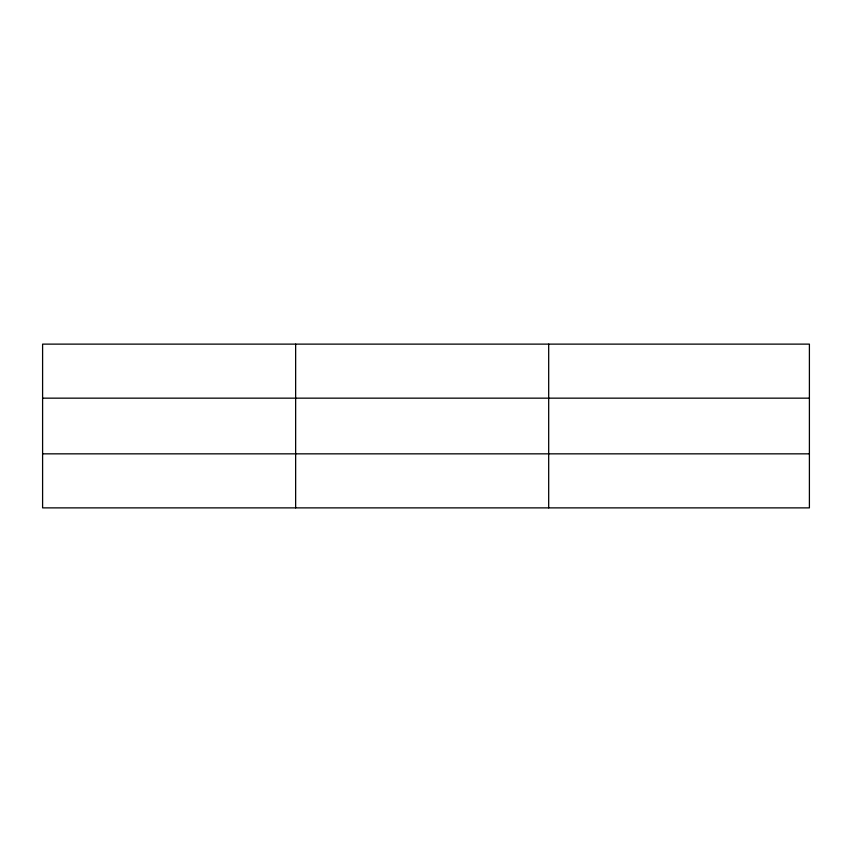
<?xml version="1.0" encoding="UTF-8"?>
<svg xmlns="http://www.w3.org/2000/svg" width="852" height="852" viewBox="0 0 852 852"><rect width="100%" height="100%" fill="white"/><g stroke="black" fill="none" stroke-linecap="round" stroke-linejoin="round"><path stroke-width="1.28" d="M295.644 344.123L295.644 507.877M548.688 344.123L548.688 507.877M809.4 398.161L809.4 344.123L42.6 344.123L42.6 507.877L809.4 507.877L809.4 398.161L42.6 398.161M42.6 453.839L809.4 453.839"/></g></svg>
